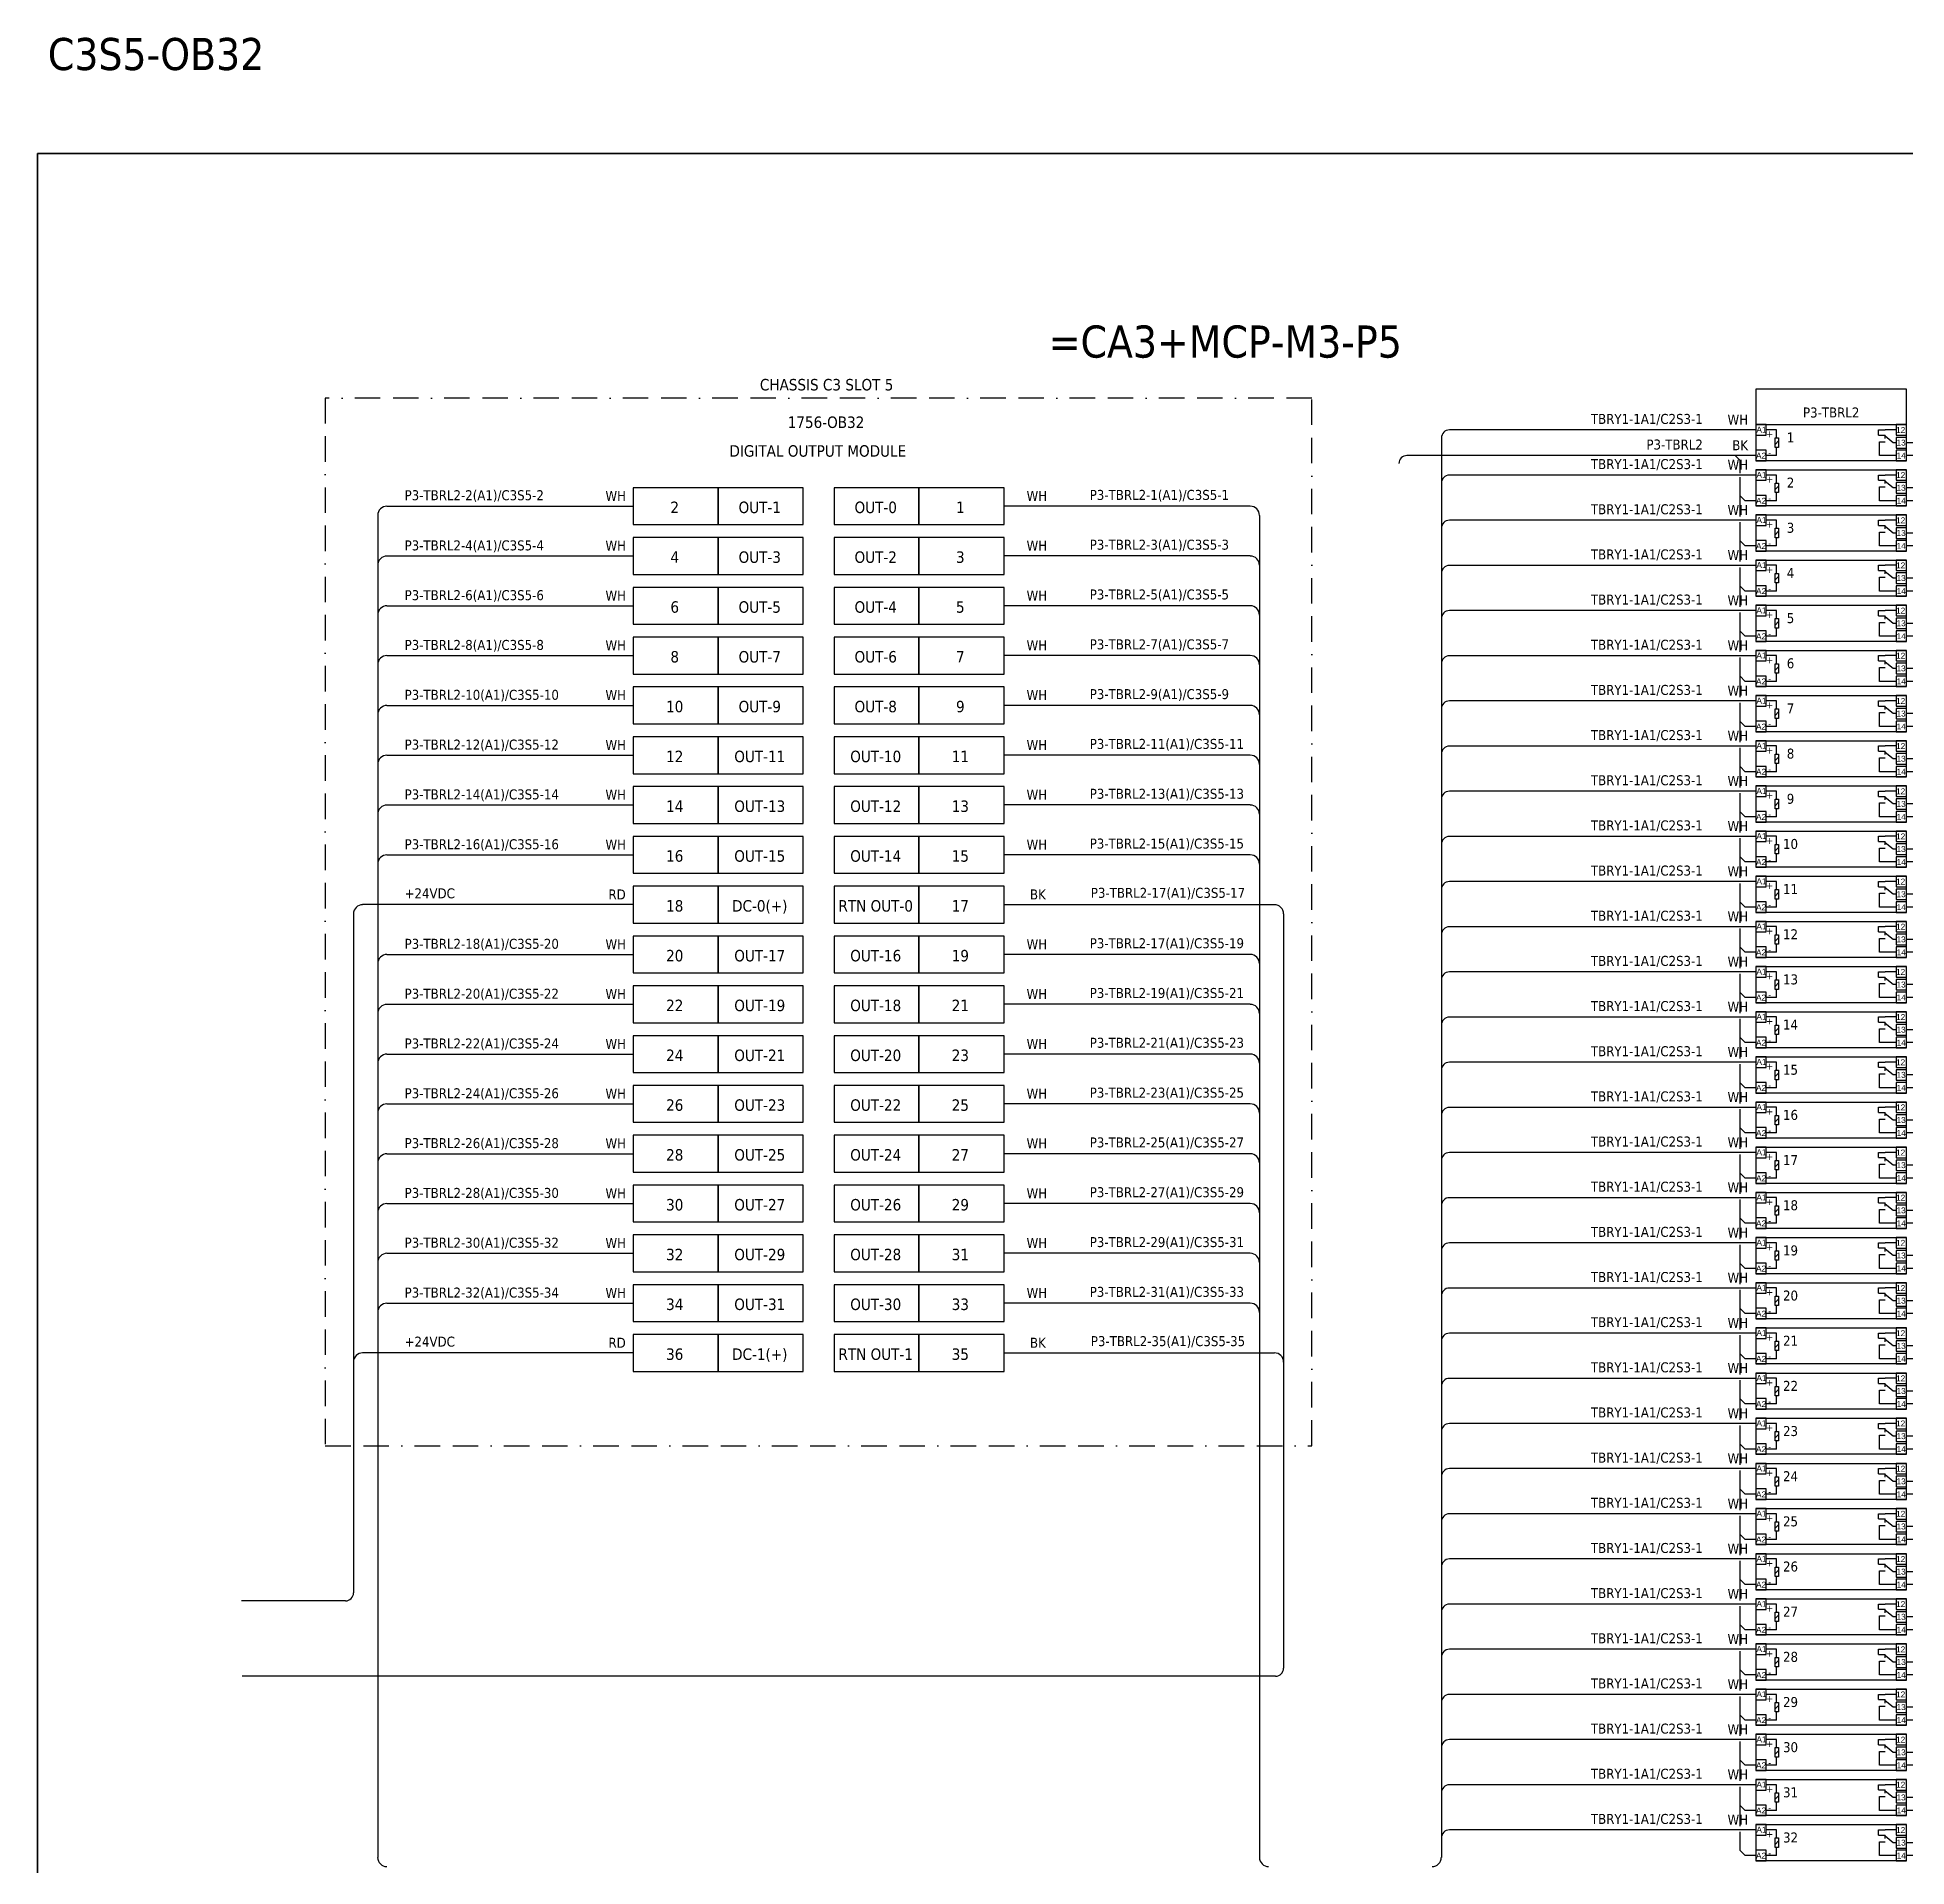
# Model space of a CAD drawing. Header units: millimetres. Extents: x 0 to 54213, y 0 to 2820.
# Drawn here: x 20967 to 22829, y 997 to 2820 of the extents above; entities that cross this region are included whole.
import ezdxf
from ezdxf.enums import TextEntityAlignment as Align

# ---------------------------------------------------------------- set-up
doc = ezdxf.new("R2010")
doc.units = ezdxf.units.MM
doc.linetypes.add('BORDERX2', pattern=[88.9, 25.4, -12.7, 25.4, -12.7, 0, -12.7])
doc.layers.add('HELPPOINT', color=7, linetype='Continuous')
doc.layers.add('x01001-FrameArea', color=2, linetype='BORDERX2')
doc.layers.add('IE-EQUIP', color=253, linetype='Continuous', lineweight=25)
doc.layers.add('IE-WIRE', color=7, linetype='Continuous', lineweight=25)
doc.styles.get("Standard").update_dxf_attribs({"font": 'arial.ttf'})
doc.styles.add('Tahoma', font='')
doc.styles.get('Tahoma').set_extended_font_data('Tahoma')

# ---------------------------------------------------------------- blocks, each defined once
blk = doc.blocks.new('xRY-SPDT-11')
at = {"color": 1, "ltscale": 25.4}
for p, q in [((0, 0), (0, -10.5)), ((10.4, 0), (0, 0)), ((0, 0), (150.3, 0)), ((0, 0), (0, -36)), ((10.4, -10.5), (10.4, 0)), ((140, 0), (140, -10.5)), ((150.3, 0), (140, 0)), ((150.3, -36), (150.3, 0)), ((150.3, -10.5), (150.3, 0)), ((150.3, -36), (150.3, 0)), ((0, -10.5), (10.4, -10.5)), ((20.7, -5.2), (10.4, -5.2)), ((22.8, -16.3), (19.4, -19.7)), ((20.7, -13.3), (20.7, -5.2)), ((122.2, -10.4), (122.2, -5.2)), ((122.2, -5.2), (128.9, -5.2)), ((122.2, -10.4), (128.9, -10.4)), ((123.2, -30.8), (123.2, -17)), ((123.2, -17), (128.9, -17)), ((140, -5.2), (128.9, -5.2)), ((128.9, -13.8), (128.9, -10.4)), ((136.9, -18), (128.9, -11.6)), ((140, -18), (136.9, -18)), ((140, -10.5), (150.3, -10.5)), ((140, -12.8), (140, -23.3)), ((150.3, -12.8), (140, -12.8)), ((150.3, -23.3), (150.3, -12.8)), ((0, -25.5), (0, -36)), ((10.4, -25.5), (0, -25.5)), ((0, -36), (10.4, -36)), ((150.3, -36), (0, -36)), ((10.4, -36), (10.4, -25.5)), ((20.7, -30.8), (10.4, -30.8)), ((20.7, -30.8), (20.7, -22.7)), ((140, -30.8), (123.2, -30.8)), ((140, -23.3), (150.3, -23.3)), ((140, -25.5), (140, -36)), ((150.3, -25.5), (140, -25.5)), ((140, -36), (150.3, -36)), ((150.3, -36), (150.3, -25.5))]:
    blk.add_line(p, q, dxfattribs=at)
blk.add_lwpolyline([(22.8, -22.7), (19.4, -22.7), (19.4, -13.3), (22.8, -13.3)], close=True, dxfattribs=at)
at = {"color": 1}
for s, p in [('A1', (5.8, -5)), ('12', (144.4, -5.3)), ('13', (144.8, -17.9)), ('A2', (5.4, -30.9)), ('14', (145, -30.8))]:
    blk.add_text(s, height=5.91, dxfattribs=at).set_placement(p, align=Align.MIDDLE_CENTER)
at = {"color": 1, "style": 'Tahoma'}
for s, p in [('+', (13.9, -9.3)), ('+', (13.9, -9.3)), ('-', (13.9, -28.2))]:
    blk.add_text(s, height=6.84, dxfattribs=at).set_placement(p, align=Align.MIDDLE_CENTER)
blk = doc.blocks.new('*U220')
at = {"layer": 'x01001-FrameArea'}
blk.add_blockref('xRY-SPDT-11', (-75.2, 18), dxfattribs=at)
blk = doc.blocks.new('*U230')
at = {"layer": 'x01001-FrameArea', "color": 0, "linetype": 'ByBlock', "lineweight": -2, "transparency": 16777216}
for p in [(0, 0), (0, -45), (0, -90), (0, -135), (0, -180), (0, -225), (0, -270), (0, -315), (0, -360), (0, -405), (0, -450), (0, -495), (0, -540), (0, -585), (0, -630), (0, -675), (0, -720), (0, -765), (0, -810), (0, -855), (0, -900), (0, -945), (0, -990), (0, -1035), (0, -1080), (0, -1125), (0, -1170), (0, -1215), (0, -1260), (0, -1305), (0, -1350), (0, -1395)]:
    blk.add_blockref('*U220', p, dxfattribs=at)
blk = doc.blocks.new('*U320')
at = {"color": 4, "style": 'Tahoma'}
for s, height, p in [('TBRY1-1A1/C2S3-1', 9.949, (36.2, -4.1)), ('WH', 9.95, (81.3, -4.8))]:
    blk.add_text(s, height=height, dxfattribs=at).set_placement(p, align=Align.RIGHT)
blk = doc.blocks.new('*U330')
at = {"layer": 'x01001-FrameArea', "color": 0, "linetype": 'ByBlock', "lineweight": -2, "transparency": 16777216}
for p in [(0, 0), (0, -45), (0, -90), (0, -135), (0, -180), (0, -225), (0, -270), (0, -315), (0, -360), (0, -405), (0, -450), (0, -495), (0, -540), (0, -585), (0, -630), (0, -675), (0, -720), (0, -765), (0, -810), (0, -855), (0, -900), (0, -945), (0, -990), (0, -1035), (0, -1080), (0, -1125), (0, -1170), (0, -1215), (0, -1260), (0, -1305), (0, -1350), (0, -1395)]:
    blk.add_blockref('*U320', p, dxfattribs=at)
blk = doc.blocks.new('*U360')
at = {"layer": 'IE-WIRE', "color": 4, "ltscale": 25.4}
for p, q in [((74.2, 7.2), (-83.4, 7.2)), ((74.2, -5.6), (-83.4, -5.6))]:
    blk.add_line(p, q, dxfattribs=at)
for centre in [(74.2, -2), (74.2, -14.8)]:
    blk.add_arc(centre, 9.17, 0, 90, dxfattribs=at)
at = {"color": 4, "style": 'Tahoma'}
for p in [(-65.4, 9.6), (-65.4, -2.4)]:
    blk.add_text('C2S3-1/ISBDI1-5', height=4.974, dxfattribs=at).set_placement(p)
blk = doc.blocks.new('*U370')
at = {"layer": 'x01001-FrameArea', "color": 0, "linetype": 'ByBlock', "lineweight": -2, "transparency": 16777216}
for p in [(0, 0), (0, -45), (0, -90), (0, -135), (0, -180), (0, -225), (0, -270), (0, -315), (0, -360), (0, -405), (0, -450), (0, -495), (0, -540), (0, -585), (0, -630), (0, -675), (0, -720), (0, -765), (0, -810), (0, -855), (0, -900), (0, -945), (0, -990), (0, -1035), (0, -1080), (0, -1125), (0, -1170), (0, -1215), (0, -1260), (0, -1305), (0, -1350), (0, -1395)]:
    blk.add_blockref('*U360', p, dxfattribs=at)

msp = doc.modelspace()

# ---------------------------------------------------------------- linework, layer by layer
for p, q in [((22657.8, 2403.2), (22662.8, 2398.2)), ((22662.8, 2385.8), (22662.8, 2398.2)), ((22662.8, 2342.5), (22662.8, 2381.8)), ((22667.8, 2358.2), (22662.8, 2363.2)), ((22678.2, 2358.2), (22667.8, 2358.2)), ((22662.8, 2297.5), (22662.8, 2336.8)), ((22667.8, 2313.2), (22662.8, 2318.2)), ((22678.2, 2313.2), (22667.8, 2313.2)), ((22662.8, 2252.5), (22662.8, 2291.8)), ((22667.8, 2268.2), (22662.8, 2273.2)), ((22678.2, 2268.2), (22667.8, 2268.2)), ((22662.8, 2207.5), (22662.8, 2246.8)), ((22667.8, 2223.2), (22662.8, 2228.2)), ((22678.2, 2223.2), (22667.8, 2223.2)), ((22662.8, 2162.5), (22662.8, 2201.8)), ((22667.8, 2178.2), (22662.8, 2183.2)), ((22678.2, 2178.2), (22667.8, 2178.2)), ((22662.8, 2117.5), (22662.8, 2156.8)), ((22667.8, 2133.2), (22662.8, 2138.2)), ((22678.2, 2133.2), (22667.8, 2133.2)), ((22662.8, 2072.5), (22662.8, 2111.8)), ((22667.8, 2088.2), (22662.8, 2093.2)), ((22678.2, 2088.2), (22667.8, 2088.2)), ((22662.8, 2027.5), (22662.8, 2066.8)), ((22667.8, 2043.2), (22662.8, 2048.2)), ((22678.2, 2043.2), (22667.8, 2043.2)), ((22662.8, 1982.5), (22662.8, 2021.8)), ((22667.8, 1998.2), (22662.8, 2003.2)), ((22678.2, 1998.2), (22667.8, 1998.2)), ((22662.8, 1937.5), (22662.8, 1976.8)), ((22667.8, 1953.2), (22662.8, 1958.2)), ((22678.2, 1953.2), (22667.8, 1953.2)), ((22662.8, 1892.5), (22662.8, 1931.8)), ((22667.8, 1908.2), (22662.8, 1913.2)), ((22678.2, 1908.2), (22667.8, 1908.2)), ((22662.8, 1847.5), (22662.8, 1886.8)), ((22667.8, 1863.2), (22662.8, 1868.2)), ((22678.2, 1863.2), (22667.8, 1863.2)), ((22662.8, 1802.5), (22662.8, 1841.8)), ((22667.8, 1818.2), (22662.8, 1823.2)), ((22678.2, 1818.2), (22667.8, 1818.2)), ((22662.8, 1757.5), (22662.8, 1796.8)), ((22667.8, 1773.2), (22662.8, 1778.2)), ((22678.2, 1773.2), (22667.8, 1773.2)), ((22662.8, 1712.5), (22662.8, 1751.8)), ((22667.8, 1728.2), (22662.8, 1733.2)), ((22678.2, 1728.2), (22667.8, 1728.2)), ((22662.8, 1667.5), (22662.8, 1706.8)), ((22667.8, 1683.2), (22662.8, 1688.2)), ((22678.2, 1683.2), (22667.8, 1683.2)), ((22662.8, 1622.5), (22662.8, 1661.8)), ((22667.8, 1638.2), (22662.8, 1643.2)), ((22678.2, 1638.2), (22667.8, 1638.2)), ((22662.8, 1577.5), (22662.8, 1616.8)), ((22667.8, 1593.2), (22662.8, 1598.2)), ((22678.2, 1593.2), (22667.8, 1593.2)), ((22662.8, 1532.5), (22662.8, 1571.8)), ((22667.8, 1548.2), (22662.8, 1553.2)), ((22678.2, 1548.2), (22667.8, 1548.2)), ((22662.8, 1487.5), (22662.8, 1526.8)), ((22667.8, 1503.2), (22662.8, 1508.2)), ((22678.2, 1503.2), (22667.8, 1503.2)), ((22662.8, 1442.5), (22662.8, 1481.8)), ((22667.8, 1458.2), (22662.8, 1463.2)), ((22678.2, 1458.2), (22667.8, 1458.2)), ((22662.8, 1397.5), (22662.8, 1436.8)), ((22667.8, 1413.2), (22662.8, 1418.2)), ((22678.2, 1413.2), (22667.8, 1413.2)), ((22662.8, 1352.5), (22662.8, 1391.8)), ((22667.8, 1368.2), (22662.8, 1373.2)), ((22678.2, 1368.2), (22667.8, 1368.2)), ((22662.8, 1307.5), (22662.8, 1346.8)), ((22667.8, 1323.2), (22662.8, 1328.2)), ((22678.2, 1323.2), (22667.8, 1323.2)), ((22662.8, 1262.5), (22662.8, 1301.8)), ((22667.8, 1278.2), (22662.8, 1283.2)), ((22678.2, 1278.2), (22667.8, 1278.2)), ((22662.8, 1217.5), (22662.8, 1256.8)), ((22667.8, 1233.2), (22662.8, 1238.2)), ((22678.2, 1233.2), (22667.8, 1233.2)), ((22662.8, 1172.5), (22662.8, 1211.8)), ((22667.8, 1188.2), (22662.8, 1193.2)), ((22678.2, 1188.2), (22667.8, 1188.2)), ((22662.8, 1127.5), (22662.8, 1166.8)), ((22667.8, 1143.2), (22662.8, 1148.2)), ((22678.2, 1143.2), (22667.8, 1143.2)), ((22662.8, 1082.5), (22662.8, 1121.8)), ((22667.8, 1098.2), (22662.8, 1103.2)), ((22678.2, 1098.2), (22667.8, 1098.2)), ((22662.8, 1037.5), (22662.8, 1076.8)), ((22667.8, 1053.2), (22662.8, 1058.2)), ((22678.2, 1053.2), (22667.8, 1053.2)), ((22662.8, 1013.2), (22662.8, 1031.8)), ((22667.8, 1008.2), (22662.8, 1013.2)), ((22678.2, 1008.2), (22667.8, 1008.2))]:
    msp.add_line(p, q)
at = {"color": 1, "ltscale": 25.4}
for p, q in [((21559.9, 1955.7), (21290.5, 1955.7)), ((21281.4, 1946.5), (21281.4, 1270))]:
    msp.add_line(p, q, dxfattribs=at)
at = {"color": 4, "ltscale": 25.4}
msp.add_lwpolyline([(22678.2, 2434), (22828.5, 2434), (22828.5, 2469.2), (22678.2, 2469.2)], close=True, dxfattribs=at)
at = {"color": 1, "ltscale": 25.4}
msp.add_arc((21290.5, 1946.5), 9.14, 90, 180, dxfattribs=at)
at = {"layer": 'HELPPOINT', "color": 4, "lineweight": 35}
for p, q in [((20966.5, 0), (20966.5, 2704.2)), ((20966.5, 2704.2), (24859.8, 2704.2)), ((20966.5, 0), (20966.5, 2704.2)), ((20966.5, 2704.2), (24859.8, 2704.2))]:
    msp.add_line(p, q, dxfattribs=at)
at = {"layer": 'IE-EQUIP', "linetype": 'Continuous', "ltscale": 25.4}
for points in [[(21559.9, 2334.4), (21644.6, 2334.4), (21644.6, 2371.1), (21559.9, 2371.1)], [(21644.6, 2334.4), (21729.2, 2334.4), (21729.2, 2371.1), (21644.6, 2371.1)], [(21760.1, 2334.4), (21844.7, 2334.4), (21844.7, 2371.1), (21760.1, 2371.1)], [(21844.7, 2334.4), (21929.4, 2334.4), (21929.4, 2371.1), (21844.7, 2371.1)], [(21559.9, 2284.8), (21644.6, 2284.8), (21644.6, 2321.5), (21559.9, 2321.5)], [(21644.6, 2284.8), (21729.2, 2284.8), (21729.2, 2321.5), (21644.6, 2321.5)], [(21760.1, 2284.8), (21844.7, 2284.8), (21844.7, 2321.5), (21760.1, 2321.5)], [(21844.7, 2284.8), (21929.4, 2284.8), (21929.4, 2321.5), (21844.7, 2321.5)], [(21559.9, 2235.1), (21644.6, 2235.1), (21644.6, 2271.8), (21559.9, 2271.8)], [(21644.6, 2235.1), (21729.2, 2235.1), (21729.2, 2271.8), (21644.6, 2271.8)], [(21760.1, 2235.1), (21844.7, 2235.1), (21844.7, 2271.8), (21760.1, 2271.8)], [(21844.7, 2235.1), (21929.4, 2235.1), (21929.4, 2271.8), (21844.7, 2271.8)], [(21559.9, 2185.5), (21644.6, 2185.5), (21644.6, 2222.2), (21559.9, 2222.2)], [(21644.6, 2185.5), (21729.2, 2185.5), (21729.2, 2222.2), (21644.6, 2222.2)], [(21760.1, 2185.5), (21844.7, 2185.5), (21844.7, 2222.2), (21760.1, 2222.2)], [(21844.7, 2185.5), (21929.4, 2185.5), (21929.4, 2222.2), (21844.7, 2222.2)], [(21559.9, 2135.9), (21644.6, 2135.9), (21644.6, 2172.6), (21559.9, 2172.6)], [(21644.6, 2135.9), (21729.2, 2135.9), (21729.2, 2172.6), (21644.6, 2172.6)], [(21760.1, 2135.9), (21844.7, 2135.9), (21844.7, 2172.6), (21760.1, 2172.6)], [(21844.7, 2135.9), (21929.4, 2135.9), (21929.4, 2172.6), (21844.7, 2172.6)], [(21559.9, 2086.2), (21644.6, 2086.2), (21644.6, 2122.9), (21559.9, 2122.9)], [(21644.6, 2086.2), (21729.2, 2086.2), (21729.2, 2122.9), (21644.6, 2122.9)], [(21760.1, 2086.2), (21844.7, 2086.2), (21844.7, 2122.9), (21760.1, 2122.9)], [(21844.7, 2086.2), (21929.4, 2086.2), (21929.4, 2122.9), (21844.7, 2122.9)], [(21559.9, 2036.6), (21644.6, 2036.6), (21644.6, 2073.3), (21559.9, 2073.3)], [(21644.6, 2036.6), (21729.2, 2036.6), (21729.2, 2073.3), (21644.6, 2073.3)], [(21760.1, 2036.6), (21844.7, 2036.6), (21844.7, 2073.3), (21760.1, 2073.3)], [(21844.7, 2036.6), (21929.4, 2036.6), (21929.4, 2073.3), (21844.7, 2073.3)], [(21559.9, 1987), (21644.6, 1987), (21644.6, 2023.7), (21559.9, 2023.7)], [(21644.6, 1987), (21729.2, 1987), (21729.2, 2023.7), (21644.6, 2023.7)], [(21760.1, 1987), (21844.7, 1987), (21844.7, 2023.7), (21760.1, 2023.7)], [(21844.7, 1987), (21929.4, 1987), (21929.4, 2023.7), (21844.7, 2023.7)], [(21559.9, 1937.3), (21644.6, 1937.3), (21644.6, 1974), (21559.9, 1974)], [(21644.6, 1937.3), (21729.2, 1937.3), (21729.2, 1974), (21644.6, 1974)], [(21760.1, 1937.3), (21844.7, 1937.3), (21844.7, 1974), (21760.1, 1974)], [(21844.7, 1937.3), (21929.4, 1937.3), (21929.4, 1974), (21844.7, 1974)], [(21559.9, 1887.7), (21644.6, 1887.7), (21644.6, 1924.4), (21559.9, 1924.4)], [(21644.6, 1887.7), (21729.2, 1887.7), (21729.2, 1924.4), (21644.6, 1924.4)], [(21760.1, 1887.7), (21844.7, 1887.7), (21844.7, 1924.4), (21760.1, 1924.4)], [(21844.7, 1887.7), (21929.4, 1887.7), (21929.4, 1924.4), (21844.7, 1924.4)], [(21559.9, 1838.1), (21644.6, 1838.1), (21644.6, 1874.8), (21559.9, 1874.8)], [(21644.6, 1838.1), (21729.2, 1838.1), (21729.2, 1874.8), (21644.6, 1874.8)], [(21760.1, 1838.1), (21844.7, 1838.1), (21844.7, 1874.8), (21760.1, 1874.8)], [(21844.7, 1838.1), (21929.4, 1838.1), (21929.4, 1874.8), (21844.7, 1874.8)], [(21559.9, 1788.4), (21644.6, 1788.4), (21644.6, 1825.1), (21559.9, 1825.1)], [(21644.6, 1788.4), (21729.2, 1788.4), (21729.2, 1825.1), (21644.6, 1825.1)], [(21760.1, 1788.4), (21844.7, 1788.4), (21844.7, 1825.1), (21760.1, 1825.1)], [(21844.7, 1788.4), (21929.4, 1788.4), (21929.4, 1825.1), (21844.7, 1825.1)], [(21559.9, 1738.8), (21644.6, 1738.8), (21644.6, 1775.5), (21559.9, 1775.5)], [(21644.6, 1738.8), (21729.2, 1738.8), (21729.2, 1775.5), (21644.6, 1775.5)], [(21760.1, 1738.8), (21844.7, 1738.8), (21844.7, 1775.5), (21760.1, 1775.5)], [(21844.7, 1738.8), (21929.4, 1738.8), (21929.4, 1775.5), (21844.7, 1775.5)], [(21559.9, 1689.2), (21644.6, 1689.2), (21644.6, 1725.9), (21559.9, 1725.9)], [(21644.6, 1689.2), (21729.2, 1689.2), (21729.2, 1725.9), (21644.6, 1725.9)], [(21760.1, 1689.2), (21844.7, 1689.2), (21844.7, 1725.9), (21760.1, 1725.9)], [(21844.7, 1689.2), (21929.4, 1689.2), (21929.4, 1725.9), (21844.7, 1725.9)], [(21559.9, 1639.5), (21644.6, 1639.5), (21644.6, 1676.2), (21559.9, 1676.2)], [(21644.6, 1639.5), (21729.2, 1639.5), (21729.2, 1676.2), (21644.6, 1676.2)], [(21760.1, 1639.5), (21844.7, 1639.5), (21844.7, 1676.2), (21760.1, 1676.2)], [(21844.7, 1639.5), (21929.4, 1639.5), (21929.4, 1676.2), (21844.7, 1676.2)], [(21559.9, 1589.9), (21644.6, 1589.9), (21644.6, 1626.6), (21559.9, 1626.6)], [(21644.6, 1589.9), (21729.2, 1589.9), (21729.2, 1626.6), (21644.6, 1626.6)], [(21760.1, 1589.9), (21844.7, 1589.9), (21844.7, 1626.6), (21760.1, 1626.6)], [(21844.7, 1589.9), (21929.4, 1589.9), (21929.4, 1626.6), (21844.7, 1626.6)], [(21559.9, 1540.3), (21644.6, 1540.3), (21644.6, 1577), (21559.9, 1577)], [(21644.6, 1540.3), (21729.2, 1540.3), (21729.2, 1577), (21644.6, 1577)], [(21760.1, 1540.3), (21844.7, 1540.3), (21844.7, 1577), (21760.1, 1577)], [(21844.7, 1540.3), (21929.4, 1540.3), (21929.4, 1577), (21844.7, 1577)], [(21559.9, 1490.6), (21644.6, 1490.6), (21644.6, 1527.3), (21559.9, 1527.3)], [(21644.6, 1490.6), (21729.2, 1490.6), (21729.2, 1527.3), (21644.6, 1527.3)], [(21760.1, 1490.6), (21844.7, 1490.6), (21844.7, 1527.3), (21760.1, 1527.3)], [(21844.7, 1490.6), (21929.4, 1490.6), (21929.4, 1527.3), (21844.7, 1527.3)]]:
    msp.add_lwpolyline(points, close=True, dxfattribs=at)
at = {"layer": 'IE-WIRE', "color": 4, "ltscale": 25.4}
for p, q in [((22365.1, 2420.7), (22365.1, 1006.3)), ((22678.2, 2428.7), (22373.1, 2428.7)), ((22678.2, 2383.7), (22373.1, 2383.7)), ((21314.7, 2352.7), (21559.9, 2352.7)), ((22174.7, 2352.7), (21929.4, 2352.7)), ((21305.5, 2343.6), (21305.5, 1006.3)), ((22183.8, 2343.6), (22183.8, 1006.3)), ((22678.2, 2338.7), (22373.1, 2338.7)), ((21314.7, 2303.1), (21559.9, 2303.1)), ((22174.7, 2303.1), (21929.4, 2303.1)), ((22678.2, 2293.7), (22373.1, 2293.7)), ((21314.7, 2253.5), (21559.9, 2253.5)), ((22174.7, 2253.5), (21929.4, 2253.5)), ((22678.2, 2248.7), (22373.1, 2248.7)), ((21314.7, 2203.8), (21559.9, 2203.8)), ((22174.7, 2203.8), (21929.4, 2203.8)), ((22678.2, 2203.7), (22373.1, 2203.7)), ((21314.7, 2154.2), (21559.9, 2154.2)), ((22174.7, 2154.2), (21929.4, 2154.2)), ((22678.2, 2158.7), (22373.1, 2158.7)), ((21314.7, 2104.6), (21559.9, 2104.6)), ((22174.7, 2104.6), (21929.4, 2104.6)), ((22678.2, 2113.7), (22373.1, 2113.7)), ((22678.2, 2068.7), (22373.1, 2068.7)), ((21314.7, 2055), (21559.9, 2055)), ((22174.7, 2055), (21929.4, 2055)), ((22678.2, 2023.7), (22373.1, 2023.7)), ((21314.7, 2005.3), (21559.9, 2005.3)), ((22174.7, 2005.3), (21929.4, 2005.3)), ((22678.2, 1978.7), (22373.1, 1978.7)), ((22678.2, 1933.7), (22373.1, 1933.7)), ((21314.7, 1906.1), (21559.9, 1906.1)), ((22174.7, 1906.1), (21929.4, 1906.1)), ((22678.2, 1888.7), (22373.1, 1888.7)), ((21314.7, 1856.4), (21559.9, 1856.4)), ((22174.7, 1856.4), (21929.4, 1856.4)), ((22678.2, 1843.7), (22373.1, 1843.7)), ((21314.7, 1806.8), (21559.9, 1806.8)), ((22174.7, 1806.8), (21929.4, 1806.8)), ((22678.2, 1798.7), (22373.1, 1798.7)), ((21314.7, 1757.2), (21559.9, 1757.2)), ((22174.7, 1757.2), (21929.4, 1757.2)), ((22678.2, 1753.7), (22373.1, 1753.7)), ((21314.7, 1707.5), (21559.9, 1707.5)), ((22174.7, 1707.5), (21929.4, 1707.5)), ((22678.2, 1708.7), (22373.1, 1708.7)), ((21314.7, 1657.9), (21559.9, 1657.9)), ((22174.7, 1657.9), (21929.4, 1657.9)), ((22678.2, 1663.7), (22373.1, 1663.7)), ((21314.7, 1608.3), (21559.9, 1608.3)), ((22174.7, 1608.3), (21929.4, 1608.3)), ((22678.2, 1618.7), (22373.1, 1618.7)), ((22678.2, 1573.7), (22373.1, 1573.7)), ((21314.7, 1558.6), (21559.9, 1558.6)), ((22174.7, 1558.6), (21929.4, 1558.6)), ((22678.2, 1528.7), (22373.1, 1528.7)), ((22678.2, 1483.7), (22373.1, 1483.7)), ((22678.2, 1438.7), (22373.1, 1438.7)), ((22678.2, 1393.7), (22373.1, 1393.7)), ((22678.2, 1348.7), (22373.1, 1348.7)), ((22678.2, 1303.7), (22373.1, 1303.7)), ((22678.2, 1258.7), (22373.1, 1258.7)), ((22678.2, 1213.7), (22373.1, 1213.7)), ((22678.2, 1168.7), (22373.1, 1168.7)), ((22678.2, 1123.7), (22373.1, 1123.7)), ((22678.2, 1078.7), (22373.1, 1078.7)), ((22678.2, 1033.7), (22373.1, 1033.7))]:
    msp.add_line(p, q, dxfattribs=at)
at = {"layer": 'IE-WIRE', "ltscale": 25.4}
msp.add_line((22678.2, 2403.2), (22330.8, 2403.2), dxfattribs=at)
at = {"layer": 'IE-WIRE', "color": 7, "ltscale": 25.4}
for p, q in [((21929.4, 1955.7), (22198.8, 1955.7)), ((22207.9, 1946.5), (22207.9, 1194.9)), ((21929.4, 1509), (22198.8, 1509)), ((22199.9, 1186.9), (21170.6, 1186.9))]:
    msp.add_line(p, q, dxfattribs=at)
at = {"layer": 'IE-WIRE', "color": 1, "ltscale": 25.4}
for p, q in [((21559.9, 1509), (21290.5, 1509)), ((21273.4, 1262), (21169.9, 1262))]:
    msp.add_line(p, q, dxfattribs=at)
at = {"layer": 'IE-WIRE', "color": 4, "ltscale": 25.4}
for centre, radius, start, end in [((22373.1, 2420.7), 8, 90, 180), ((22373.1, 2375.7), 8, 90, 180), ((21314.7, 2343.6), 9.17, 90, 180), ((22174.7, 2343.6), 9.17, 0, 90), ((22373.1, 2330.7), 8, 90, 180), ((21314.7, 2293.9), 9.17, 90, 180), ((22174.7, 2293.9), 9.17, 0, 90), ((22373.1, 2285.7), 8, 90, 180), ((21314.7, 2244.3), 9.17, 90, 180), ((22174.7, 2244.3), 9.17, 0, 90), ((22373.1, 2240.7), 8, 90, 180), ((21314.7, 2194.7), 9.17, 90, 180), ((22174.7, 2194.7), 9.17, 0, 90), ((22373.1, 2195.7), 8, 90, 180), ((21314.7, 2145), 9.17, 90, 180), ((22174.7, 2145), 9.17, 0, 90), ((22373.1, 2150.7), 8, 90, 180), ((21314.7, 2095.4), 9.17, 90, 180), ((22174.7, 2095.4), 9.17, 0, 90), ((22373.1, 2105.7), 8, 90, 180), ((22373.1, 2060.7), 8, 90, 180), ((21314.7, 2045.8), 9.17, 90, 180), ((22174.7, 2045.8), 9.17, 0, 90), ((22373.1, 2015.7), 8, 90, 180), ((21314.7, 1996.1), 9.17, 90, 180), ((22174.7, 1996.1), 9.17, 0, 90), ((22373.1, 1970.7), 8, 90, 180), ((22373.1, 1925.7), 8, 90, 180), ((21314.7, 1896.9), 9.17, 90, 180), ((22174.7, 1896.9), 9.17, 0, 90), ((22373.1, 1880.7), 8, 90, 180), ((21314.7, 1847.2), 9.17, 90, 180), ((22174.7, 1847.2), 9.17, 0, 90), ((22373.1, 1835.7), 8, 90, 180), ((21314.7, 1797.6), 9.17, 90, 180), ((22174.7, 1797.6), 9.17, 0, 90), ((22373.1, 1790.7), 8, 90, 180), ((21314.7, 1748), 9.17, 90, 180), ((22174.7, 1748), 9.17, 0, 90), ((22373.1, 1745.7), 8, 90, 180), ((21314.7, 1698.3), 9.17, 90, 180), ((22174.7, 1698.3), 9.17, 0, 90), ((22373.1, 1700.7), 8, 90, 180), ((21314.7, 1648.7), 9.17, 90, 180), ((22174.7, 1648.7), 9.17, 0, 90), ((22373.1, 1655.7), 8, 90, 180), ((21314.7, 1599.1), 9.17, 90, 180), ((22174.7, 1599.1), 9.17, 0, 90), ((22373.1, 1610.7), 8, 90, 180), ((22373.1, 1565.7), 8, 90, 180), ((21314.7, 1549.4), 9.17, 90, 180), ((22174.7, 1549.4), 9.17, 0, 90), ((22373.1, 1520.7), 8, 90, 180), ((22373.1, 1475.7), 8, 90, 180), ((22373.1, 1430.7), 8, 90, 180), ((22373.1, 1385.7), 8, 90, 180), ((22373.1, 1340.7), 8, 90, 180), ((22373.1, 1295.7), 8, 90, 180), ((22373.1, 1250.7), 8, 90, 180), ((22373.1, 1205.7), 8, 90, 180), ((22373.1, 1160.7), 8, 90, 180), ((22373.1, 1115.7), 8, 90, 180), ((22373.1, 1070.7), 8, 90, 180), ((22373.1, 1025.7), 8, 90, 180)]:
    msp.add_arc(centre, radius, start, end, dxfattribs=at)
at = {"layer": 'IE-WIRE', "ltscale": 25.4}
msp.add_arc((22330.8, 2395.2), 8, 90, 180, dxfattribs=at)
at = {"layer": 'IE-WIRE', "color": 7, "ltscale": 25.4}
for centre, radius, start, end in [((22198.8, 1946.5), 9.14, 0, 90), ((22198.8, 1499.9), 9.14, 0, 90), ((22199.9, 1194.9), 8, 270, 360)]:
    msp.add_arc(centre, radius, start, end, dxfattribs=at)
at = {"layer": 'IE-WIRE', "color": 1, "ltscale": 25.4}
for centre, radius, start, end in [((21290.5, 1499.9), 9.14, 90, 180), ((21273.4, 1270), 8, 270, 0)]:
    msp.add_arc(centre, radius, start, end, dxfattribs=at)
at = {"layer": 'IE-WIRE', "color": 4}
for centre, start, end in [((21314.6, 1006.3), 180, 270), ((22193, 1006.3), 180, 270), ((22355.9, 1006.3), 270, 0)]:
    msp.add_arc(centre, 9.14, start, end, dxfattribs=at)
at = {"layer": 'x01001-FrameArea'}
msp.add_lwpolyline([(21253.2, 1416.6), (22236.2, 1416.6), (22236.2, 2460.5), (21253.2, 2460.5)], close=True, dxfattribs=at)

# ---------------------------------------------------------------- block references
for name, p in [('*U330', (22589.3, 2438.8)), ('*U230', (22753.4, 2416)), ('*U370', (22911.9, 2408.8))]:
    msp.add_blockref(name, p, dxfattribs=at)

# ---------------------------------------------------------------- texts
at = {"color": 2, "style": 'Tahoma'}
msp.add_text('C3S5-OB32', height=32, dxfattribs=at).set_placement((20976.9, 2787.3))
for s, height, p in [('=CA3+MCP-M3-P5', 32, (22149.9, 2516.8)), ('CHASSIS C3 SLOT 5', 11.441, (21752.7, 2473.8)), ('1756-OB32', 11.44, (21752.1, 2436.4)), ('DIGITAL OUTPUT MODULE', 11.441, (21743.9, 2407.8)), ('2', 11.4, (21601.4, 2351.6)), ('OUT-1', 11.44, (21686.1, 2351.6)), ('OUT-0', 11.44, (21801.6, 2351.6)), ('1', 11.4, (21885.9, 2351.6)), ('4', 11.4, (21601.4, 2302)), ('OUT-3', 11.44, (21686.1, 2302)), ('OUT-2', 11.44, (21801.6, 2302)), ('3', 11.4, (21885.9, 2302)), ('6', 11.4, (21601.4, 2252.3)), ('OUT-5', 11.44, (21686.1, 2252.3)), ('OUT-4', 11.44, (21801.6, 2252.3)), ('5', 11.4, (21885.9, 2252.3)), ('8', 11.4, (21601.4, 2202.7)), ('OUT-7', 11.44, (21686.1, 2202.7)), ('OUT-6', 11.44, (21801.6, 2202.7)), ('7', 11.4, (21885.9, 2202.7)), ('10', 11.44, (21601.4, 2153.1)), ('OUT-9', 11.44, (21686.1, 2153.1)), ('OUT-8', 11.44, (21801.6, 2153.1)), ('9', 11.4, (21885.9, 2153.1)), ('12', 11.44, (21601.4, 2103.4)), ('OUT-11', 11.44, (21686.1, 2103.4)), ('OUT-10', 11.44, (21801.6, 2103.4)), ('11', 11.44, (21885.9, 2103.4)), ('14', 11.44, (21601.4, 2053.8)), ('OUT-13', 11.44, (21686.1, 2053.8)), ('OUT-12', 11.44, (21801.6, 2053.8)), ('13', 11.44, (21885.9, 2053.8)), ('16', 11.44, (21601.4, 2004.2)), ('OUT-15', 11.44, (21686.1, 2004.2)), ('OUT-14', 11.44, (21801.6, 2004.2)), ('15', 11.44, (21885.9, 2004.2)), ('18', 11.44, (21601.4, 1954.5)), ('DC-0(+)', 11.44, (21686.1, 1954.5)), ('RTN OUT-0', 11.44, (21801.6, 1954.5)), ('17', 11.44, (21885.9, 1954.5)), ('20', 11.44, (21601.4, 1904.9)), ('OUT-17', 11.44, (21686.1, 1904.9)), ('OUT-16', 11.44, (21801.6, 1904.9)), ('19', 11.44, (21885.9, 1904.9)), ('22', 11.44, (21601.4, 1855.3)), ('OUT-19', 11.44, (21686.1, 1855.3)), ('OUT-18', 11.44, (21801.6, 1855.3)), ('21', 11.44, (21885.9, 1855.3)), ('24', 11.44, (21601.4, 1805.6)), ('OUT-21', 11.44, (21686.1, 1805.6)), ('OUT-20', 11.44, (21801.6, 1805.6)), ('23', 11.44, (21885.9, 1805.6)), ('26', 11.44, (21601.4, 1756)), ('OUT-23', 11.44, (21686.1, 1756)), ('OUT-22', 11.44, (21801.6, 1756)), ('25', 11.44, (21885.9, 1756)), ('28', 11.44, (21601.4, 1706.4)), ('OUT-25', 11.44, (21686.1, 1706.4)), ('OUT-24', 11.44, (21801.6, 1706.4)), ('27', 11.44, (21885.9, 1706.4)), ('30', 11.44, (21601.4, 1656.7)), ('OUT-27', 11.44, (21686.1, 1656.7)), ('OUT-26', 11.44, (21801.6, 1656.7)), ('29', 11.44, (21885.9, 1656.7)), ('32', 11.44, (21601.4, 1607.1)), ('OUT-29', 11.44, (21686.1, 1607.1)), ('OUT-28', 11.44, (21801.6, 1607.1)), ('31', 11.44, (21885.9, 1607.1)), ('34', 11.44, (21601.4, 1557.5)), ('OUT-31', 11.44, (21686.1, 1557.5)), ('OUT-30', 11.44, (21801.6, 1557.5)), ('33', 11.44, (21885.9, 1557.5)), ('36', 11.44, (21601.4, 1507.8)), ('DC-1(+)', 11.44, (21686.1, 1507.8)), ('RTN OUT-1', 11.44, (21801.6, 1507.8)), ('35', 11.44, (21885.9, 1507.8))]:
    msp.add_text(s, height=height, dxfattribs=at).set_placement(p, align=Align.MIDDLE_CENTER)
at = {"color": 4, "style": 'Tahoma'}
for s, p in [('P3-TBRL2', (22753.4, 2446.1)), ('1', (22712.9, 2421.2)), ('2', (22712.9, 2376.2)), ('3', (22712.9, 2331.2)), ('4', (22712.9, 2286.2)), ('5', (22712.9, 2241.2)), ('6', (22712.9, 2196.2)), ('7', (22712.9, 2151.2)), ('8', (22712.9, 2106.2)), ('9', (22712.9, 2061.2)), ('10', (22712.9, 2016.2)), ('11', (22712.9, 1971.2)), ('12', (22712.9, 1926.2)), ('13', (22712.9, 1881.2)), ('14', (22712.9, 1836.2)), ('15', (22712.9, 1791.2)), ('16', (22712.9, 1746.2)), ('17', (22712.9, 1701.2)), ('18', (22712.9, 1656.2)), ('19', (22712.9, 1611.2)), ('20', (22712.9, 1566.2)), ('21', (22712.9, 1521.2)), ('22', (22712.9, 1476.2)), ('23', (22712.9, 1431.2)), ('24', (22712.9, 1386.2)), ('25', (22712.9, 1341.2)), ('26', (22712.9, 1296.2)), ('27', (22712.9, 1251.2)), ('28', (22712.9, 1206.2)), ('29', (22712.9, 1161.2)), ('30', (22712.9, 1116.2)), ('31', (22712.9, 1071.2)), ('32', (22712.9, 1026.2))]:
    msp.add_text(s, height=9.95, dxfattribs=at).set_placement(p, align=Align.MIDDLE_CENTER)
at = {"style": 'Tahoma'}
for s, p in [('P3-TBRL2', (22625.5, 2409.2)), ('BK', (22670.6, 2408.5))]:
    msp.add_text(s, height=9.95, dxfattribs=at).set_placement(p, align=Align.RIGHT)
at = {"color": 4, "style": 'Tahoma'}
for s, height, p in [('P3-TBRL2-2(A1)/C3S5-2', 9.949, (21332.3, 2358.7)), ('WH', 9.95, (21532.4, 2358)), ('WH', 9.95, (21951.9, 2358)), ('P3-TBRL2-1(A1)/C3S5-1', 9.949, (22014.8, 2359)), ('P3-TBRL2-4(A1)/C3S5-4', 9.949, (21332.3, 2308.7)), ('WH', 9.95, (21532.4, 2308.4)), ('WH', 9.95, (21951.9, 2308.4)), ('P3-TBRL2-3(A1)/C3S5-3', 9.949, (22014.8, 2309.4)), ('P3-TBRL2-6(A1)/C3S5-6', 9.949, (21332.3, 2259.1)), ('WH', 9.95, (21532.4, 2258.7)), ('WH', 9.95, (21951.9, 2258.7)), ('P3-TBRL2-5(A1)/C3S5-5', 9.949, (22014.8, 2259.8)), ('P3-TBRL2-8(A1)/C3S5-8', 9.949, (21332.3, 2209.5)), ('WH', 9.95, (21532.4, 2209.1)), ('WH', 9.95, (21951.9, 2209.1)), ('P3-TBRL2-7(A1)/C3S5-7', 9.949, (22014.8, 2210.1)), ('P3-TBRL2-10(A1)/C3S5-10', 9.949, (21332.3, 2159.8)), ('WH', 9.95, (21532.4, 2159.5)), ('WH', 9.95, (21951.9, 2159.5)), ('P3-TBRL2-9(A1)/C3S5-9', 9.949, (22014.8, 2160.5)), ('P3-TBRL2-12(A1)/C3S5-12', 9.949, (21332.3, 2110.2)), ('WH', 9.95, (21532.4, 2109.8)), ('WH', 9.95, (21951.9, 2109.8)), ('P3-TBRL2-11(A1)/C3S5-11', 9.949, (22014.8, 2110.9)), ('P3-TBRL2-14(A1)/C3S5-14', 9.949, (21332.3, 2060.6)), ('WH', 9.95, (21532.4, 2060.2)), ('WH', 9.95, (21951.9, 2060.2)), ('P3-TBRL2-13(A1)/C3S5-13', 9.949, (22014.8, 2061.2)), ('P3-TBRL2-16(A1)/C3S5-16', 9.949, (21332.3, 2010.9)), ('WH', 9.95, (21532.4, 2010.6)), ('WH', 9.95, (21951.9, 2010.6)), ('P3-TBRL2-15(A1)/C3S5-15', 9.949, (22014.8, 2011.6)), ('P3-TBRL2-18(A1)/C3S5-20', 9.949, (21332.3, 1911.7)), ('WH', 9.95, (21532.4, 1911.3)), ('WH', 9.95, (21951.9, 1911.3)), ('P3-TBRL2-17(A1)/C3S5-19', 9.949, (22014.8, 1912.3)), ('P3-TBRL2-20(A1)/C3S5-22', 9.949, (21332.3, 1862)), ('WH', 9.95, (21532.4, 1861.7)), ('WH', 9.95, (21951.9, 1861.7)), ('P3-TBRL2-19(A1)/C3S5-21', 9.949, (22014.8, 1862.7)), ('P3-TBRL2-22(A1)/C3S5-24', 9.949, (21332.3, 1812.4)), ('WH', 9.95, (21532.4, 1812)), ('WH', 9.95, (21951.9, 1812)), ('P3-TBRL2-21(A1)/C3S5-23', 9.949, (22014.8, 1813.1)), ('P3-TBRL2-24(A1)/C3S5-26', 9.949, (21332.3, 1762.8)), ('WH', 9.95, (21532.4, 1762.4)), ('WH', 9.95, (21951.9, 1762.4)), ('P3-TBRL2-23(A1)/C3S5-25', 9.949, (22014.8, 1763.4)), ('P3-TBRL2-26(A1)/C3S5-28', 9.949, (21332.3, 1713.1)), ('WH', 9.95, (21532.4, 1712.8)), ('WH', 9.95, (21951.9, 1712.8)), ('P3-TBRL2-25(A1)/C3S5-27', 9.949, (22014.8, 1713.8)), ('P3-TBRL2-28(A1)/C3S5-30', 9.949, (21332.3, 1663.5)), ('WH', 9.95, (21532.4, 1663.1)), ('WH', 9.95, (21951.9, 1663.1)), ('P3-TBRL2-27(A1)/C3S5-29', 9.949, (22014.8, 1664.2)), ('P3-TBRL2-30(A1)/C3S5-32', 9.949, (21332.3, 1613.9)), ('WH', 9.95, (21532.4, 1613.5)), ('WH', 9.95, (21951.9, 1613.5)), ('P3-TBRL2-29(A1)/C3S5-31', 9.949, (22014.8, 1614.5)), ('P3-TBRL2-32(A1)/C3S5-34', 9.949, (21332.3, 1564.2)), ('WH', 9.95, (21532.4, 1563.9)), ('WH', 9.95, (21951.9, 1563.9)), ('P3-TBRL2-31(A1)/C3S5-33', 9.949, (22014.8, 1564.9))]:
    msp.add_text(s, height=height, dxfattribs=at).set_placement(p)
at = {"color": 1, "style": 'Tahoma'}
for s, p in [('+24VDC', (21332.3, 1962)), ('RD', (21535.4, 1960.9)), ('+24VDC', (21332.3, 1515.3)), ('RD', (21535.4, 1514.2))]:
    msp.add_text(s, height=9.95, dxfattribs=at).set_placement(p)
at = {"color": 7, "style": 'Tahoma'}
for s, height, p in [('BK', 9.95, (21955.3, 1960.9)), ('P3-TBRL2-17(A1)/C3S5-17', 9.949, (22015.9, 1962.5)), ('BK', 9.95, (21955.3, 1514.2)), ('P3-TBRL2-35(A1)/C3S5-35', 9.949, (22015.9, 1515.8))]:
    msp.add_text(s, height=height, dxfattribs=at).set_placement(p)

doc.saveas('drawing.dxf')
